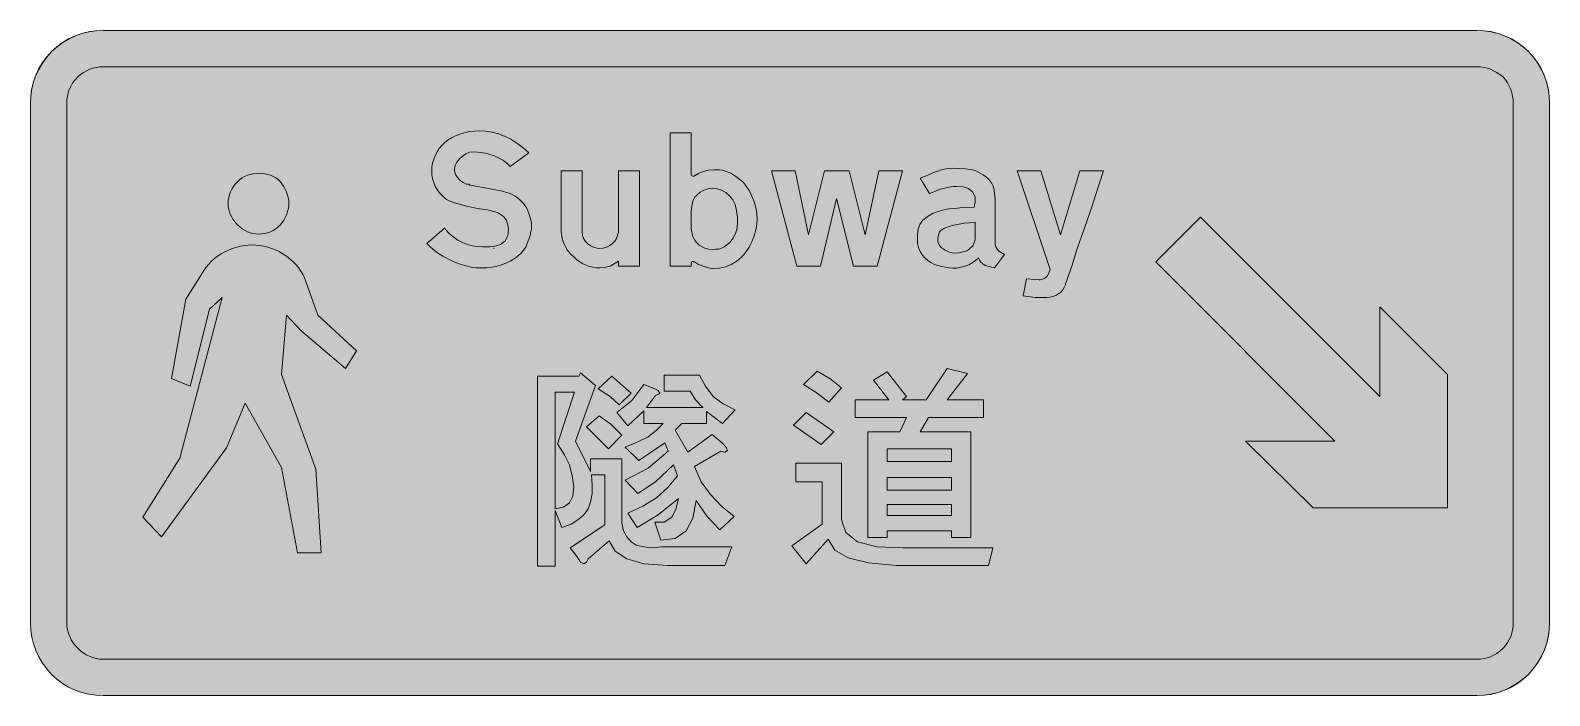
# Model space of a CAD drawing. Header units: metres. Extents: x 15 to 554, y 19 to 255.
import ezdxf

# ---------------------------------------------------------------- set-up
doc = ezdxf.new("R2010")
doc.units = ezdxf.units.M
for name, color, linetype, true_color in [('FILL_BLUE_0000FF', 7, 'Continuous', 0x0000ff), ('FILL_WHITE_FFFFFF', 7, 'Continuous', 0xffffff), ('STROKE_BLUE_0000FF', 7, 'Continuous', 0x0000ff), ('STROKE_WHITE_FFFFFF', 7, 'Continuous', 0xffffff)]:
    doc.layers.add(name, color=color, linetype=linetype, true_color=true_color)

msp = doc.modelspace()

# ---------------------------------------------------------------- hatches: boundary and pattern name
at = {"layer": 'FILL_BLUE_0000FF', "true_color": 0x0000ff}
h = msp.add_hatch(color=7, dxfattribs=at)
h.dxf.hatch_style = 1
h.paths.add_polyline_path([(39.11, 31.93), (37.89, 32.13), (36.68, 32.46), (35.51, 32.91), (34.38, 33.47), (33.3, 34.14), (32.29, 34.9), (31.35, 35.76), (30.49, 36.7), (29.73, 37.71), (29.06, 38.79), (28.5, 39.92), (28.05, 41.09), (27.72, 42.3), (27.52, 43.52), (27.45, 44.76), (27.45, 229.26), (27.51, 230.56), (27.67, 231.77), (27.96, 232.93), (28.35, 234.06), (28.86, 235.19), (29.51, 236.31), (30.33, 237.44), (31.35, 238.56), (32.3, 239.4), (33.35, 240.14), (34.46, 240.75), (35.63, 241.26), (36.82, 241.65), (38.02, 241.94), (39.2, 242.1), (40.35, 242.16), (528.15, 242.16), (529.45, 242.1), (530.66, 241.94), (531.82, 241.65), (532.95, 241.26), (534.08, 240.75), (535.2, 240.14), (537.45, 238.56), (538.29, 237.52), (539.03, 236.43), (539.64, 235.3), (540.15, 234.14), (540.54, 232.94), (540.83, 231.73), (540.99, 230.5), (541.05, 229.26), (541.05, 44.76), (540.99, 43.59), (540.83, 42.36), (540.54, 41.13), (540.15, 39.96), (539.64, 38.84), (539.02, 37.75), (538.29, 36.71), (537.45, 35.76), (536.33, 34.74), (535.2, 33.92), (534.08, 33.27), (532.95, 32.76), (531.82, 32.37), (530.66, 32.09), (529.45, 31.92), (528.15, 31.86), (40.35, 31.86), (39.11, 31.93)])
at = {"layer": 'FILL_WHITE_FFFFFF', "true_color": 0xffffff}
h = msp.add_hatch(color=7, dxfattribs=at)
h.dxf.hatch_style = 1
h.paths.add_polyline_path([(37.78, 19.09), (35.25, 19.46), (32.79, 20.07), (30.41, 20.91), (28.13, 21.98), (25.96, 23.26), (23.93, 24.76), (22.05, 26.46), (20.35, 28.43), (18.85, 30.5), (17.57, 32.67), (16.5, 34.94), (15.66, 37.28), (15.05, 39.71), (14.68, 42.2), (14.55, 44.76), (14.55, 229.26), (14.66, 231.69), (15, 234.06), (15.56, 236.43), (16.35, 238.86), (17.54, 241.23), (18.86, 243.44), (20.36, 245.53), (22.05, 247.56), (24.13, 249.29), (26.29, 250.86), (28.5, 252.2), (30.75, 253.26), (33.22, 254.05), (35.66, 254.61), (38.05, 254.95), (40.35, 255.06), (528.15, 255.06), (530.58, 254.95), (532.95, 254.61), (535.32, 254.05), (537.75, 253.26), (540.12, 252.2), (542.33, 250.86), (544.42, 249.29), (546.45, 247.56), (548.18, 245.53), (549.75, 243.44), (551.09, 241.23), (552.15, 238.86), (552.94, 236.43), (553.5, 234.06), (553.84, 231.69), (553.95, 229.26), (553.95, 44.76), (553.84, 42.46), (553.5, 40.07), (552.94, 37.63), (552.15, 35.16), (551.09, 32.91), (549.75, 30.7), (548.18, 28.54), (546.45, 26.46), (544.42, 24.77), (542.33, 23.27), (540.12, 21.95), (537.75, 20.76), (535.32, 19.97), (532.95, 19.41), (530.58, 19.07), (528.15, 18.96), (40.35, 18.96), (37.78, 19.09)])
h = msp.add_hatch(color=7, dxfattribs=at)
h.dxf.hatch_style = 1
h.paths.add_polyline_path([(183.65, 208), (182.24, 209.03), (180.75, 209.88), (179.21, 210.55), (177.66, 211.06), (176.13, 211.44), (173.25, 211.86), (171.77, 211.96), (170.44, 211.79), (169.16, 211.27), (167.85, 210.36), (166.75, 209.31), (165.83, 208.04), (165.48, 207.35), (165.23, 206.65), (165.12, 205.95), (165.15, 205.26), (165.53, 203.97), (166.2, 202.82), (167.09, 201.84), (168.15, 201.06), (168.86, 200.76), (169.35, 200.46), (170.25, 200.46), (170.55, 200.16), (170.85, 200.16), (181.65, 198.06), (184.95, 197.16), (186.71, 196.22), (187.52, 195.68), (188.25, 195.06), (189.66, 193.6), (190.76, 191.95), (191.58, 190.12), (192.15, 188.16), (192.45, 186.66), (192.45, 185.76), (192.45, 185.16), (192.45, 184.86), (192.45, 184.56), (192.45, 184.26), (192.15, 183.36), (192.11, 182.61), (191.85, 181.86), (190.95, 179.46), (190.4, 178.17), (189.68, 177.02), (188.84, 176.04), (187.95, 175.26), (186.63, 174.21), (185.17, 173.29), (183.59, 172.52), (181.91, 171.89), (180.17, 171.39), (178.37, 171.04), (176.56, 170.83), (174.75, 170.76), (172.87, 170.84), (171.03, 171.08), (169.25, 171.46), (167.51, 171.96), (165.82, 172.58), (164.16, 173.29), (160.95, 174.96), (159.43, 175.92), (157.99, 176.99), (156.6, 178.17), (155.25, 179.46), (161.55, 184.86), (163.05, 183.2), (164.63, 181.8), (166.27, 180.66), (167.96, 179.76), (169.7, 179.08), (171.46, 178.62), (173.25, 178.35), (175.05, 178.26), (176.41, 178.19), (177.76, 178.23), (179.07, 178.38), (180.3, 178.67), (181.42, 179.12), (182.39, 179.74), (183.18, 180.54), (183.75, 181.56), (184.03, 182.27), (184.21, 183.05), (184.27, 184.71), (184, 186.37), (183.45, 187.86), (182.68, 188.86), (181.74, 189.65), (180.67, 190.25), (179.48, 190.71), (176.87, 191.32), (174.15, 191.76), (173.85, 191.76), (169.39, 192.7), (167.23, 193.24), (165.15, 193.86), (163.24, 194.54), (162.32, 195.04), (161.55, 195.66), (160.58, 196.52), (159.71, 197.5), (158.94, 198.59), (158.29, 199.79), (157.76, 201.06), (157.37, 202.41), (157.13, 203.81), (157.05, 205.26), (157.13, 206.62), (157.37, 207.99), (157.76, 209.34), (158.29, 210.66), (158.94, 211.92), (159.71, 213.11), (160.58, 214.19), (161.55, 215.16), (162.85, 216.2), (164.27, 217.08), (165.78, 217.81), (167.36, 218.39), (168.98, 218.82), (170.62, 219.13), (172.25, 219.3), (173.85, 219.36), (176.19, 219.25), (178.47, 218.9), (180.72, 218.32), (182.92, 217.49), (185.11, 216.4), (187.27, 215.06), (189.41, 213.45), (191.55, 211.56), (184.95, 206.76), (183.65, 208)])
h = msp.add_hatch(color=7, dxfattribs=at)
h.dxf.hatch_style = 1
h.paths.add_polyline_path([(253.46, 204.96), (255.29, 205.4), (257.25, 205.56), (258.26, 205.62), (259.27, 205.56), (260.27, 205.41), (261.26, 205.15), (263.2, 204.34), (265.05, 203.16), (266.02, 202.54), (266.91, 201.83), (267.72, 201.03), (268.46, 200.16), (269.73, 198.27), (270.75, 196.26), (271.54, 194.24), (272.1, 192.21), (272.44, 190.19), (272.55, 188.16), (272.44, 186.26), (272.1, 184.22), (271.54, 182.13), (270.75, 180.06), (269.74, 178.1), (268.5, 176.27), (267.04, 174.62), (265.35, 173.16), (263.32, 171.98), (261.3, 171.14), (259.27, 170.63), (257.25, 170.46), (255.29, 170.79), (253.46, 171.32), (251.81, 172.02), (250.35, 172.86), (249.9, 172.97), (249.67, 172.99), (249.45, 172.86), (249.3, 172.67), (249.15, 172.26), (249.15, 171.36), (241.65, 171.36), (241.65, 218.76), (249.15, 218.76), (249.15, 204.06), (249.3, 203.65), (249.45, 203.46), (250.05, 203.16), (250.09, 203.42), (250.35, 203.46), (251.81, 204.29), (253.46, 204.96)])
h.paths.add_polyline_path([(259.91, 177.77), (260.85, 178.25), (261.75, 178.86), (262.99, 179.91), (264, 181.22), (264.79, 182.7), (265.35, 184.26), (265.64, 186.51), (265.61, 188.76), (265.31, 191.01), (264.75, 193.26), (263.92, 194.94), (262.8, 196.37), (261.46, 197.52), (259.95, 198.36), (258.38, 198.87), (256.8, 199.04), (255.23, 198.87), (253.65, 198.36), (252.37, 197.62), (251.25, 196.75), (250.36, 195.7), (249.75, 194.46), (249.34, 192.66), (249.15, 190.86), (249.15, 185.46), (249.19, 184.56), (249.45, 183.66), (249.49, 182.76), (249.75, 181.86), (250.31, 180.75), (251.06, 179.72), (251.99, 178.86), (253.05, 178.26), (254.22, 177.7), (255.45, 177.36), (256.68, 177.25), (257.85, 177.36), (258.92, 177.47), (259.91, 177.77)], flags=16)
h = msp.add_hatch(color=7, dxfattribs=at)
h.dxf.hatch_style = 1
h.paths.add_polyline_path([(215.51, 170.82), (214.28, 170.99), (213.07, 171.28), (211.87, 171.7), (210.71, 172.24), (209.58, 172.91), (208.49, 173.72), (207.45, 174.66), (206.41, 175.61), (205.52, 176.66), (204.79, 177.77), (204.19, 178.94), (203.71, 180.13), (203.36, 181.33), (202.95, 183.66), (202.95, 205.26), (210.45, 205.26), (210.45, 183.36), (210.57, 182.24), (210.94, 181.15), (211.59, 180.11), (212.55, 179.16), (213.5, 178.55), (214.54, 178.07), (215.63, 177.77), (216.75, 177.66), (217.92, 177.77), (219.11, 178.11), (220.25, 178.67), (221.25, 179.46), (222.04, 180.24), (222.64, 181.19), (223.06, 182.24), (223.35, 183.36), (223.35, 205.26), (230.85, 205.26), (230.85, 171.36), (223.35, 171.36), (223.35, 173.16), (220.35, 171.36), (218.55, 170.95), (216.75, 170.76), (215.51, 170.82)])
h = msp.add_hatch(color=7, dxfattribs=at)
h.dxf.hatch_style = 1
h.paths.add_polyline_path([(290.85, 182.46), (296.55, 205.26), (300.75, 205.26), (305.25, 205.26), (310.95, 182.46), (315.75, 205.26), (324.15, 205.26), (315.15, 171.36), (306.75, 171.36), (300.75, 195.36), (295.05, 171.36), (286.65, 171.36), (277.65, 205.26), (286.05, 205.26), (290.85, 182.46)])
h = msp.add_hatch(color=7, dxfattribs=at)
h.dxf.hatch_style = 1
h.paths.add_polyline_path([(353.55, 171.66), (352.71, 172.17), (352.01, 172.79), (351.48, 173.52), (351.15, 174.36), (350.15, 173.34), (348.98, 172.52), (347.69, 171.87), (346.35, 171.36), (344.95, 170.97), (343.5, 170.72), (342.05, 170.64), (340.65, 170.76), (337.99, 171.25), (336.73, 171.56), (335.55, 171.96), (334.3, 172.64), (333.23, 173.39), (332.26, 174.24), (331.35, 175.26), (330.52, 176.61), (329.89, 178), (329.54, 179.44), (329.49, 180.19), (329.55, 180.96), (329.49, 182.75), (329.78, 184.49), (330.39, 186.11), (331.35, 187.56), (332.48, 188.58), (333.64, 189.4), (334.85, 190.05), (336.15, 190.56), (338.4, 191.27), (340.65, 191.76), (342.6, 191.8), (344.55, 192.06), (349.65, 192.36), (349.95, 194.16), (349.95, 195.96), (349.05, 197.76), (348.32, 198.38), (347.51, 198.89), (346.65, 199.28), (345.75, 199.56), (343.5, 199.67), (342.38, 199.69), (341.25, 199.56), (337.65, 198.66), (333.75, 197.16), (330.45, 202.56), (332.06, 203.16), (333.45, 203.76), (335.25, 204.62), (337.05, 205.26), (338.4, 205.65), (339.75, 205.94), (341.1, 206.1), (342.45, 206.16), (344.47, 206.1), (346.46, 205.94), (348.4, 205.65), (350.25, 205.26), (352.87, 203.84), (354.05, 202.98), (355.05, 201.96), (355.84, 200.96), (356.4, 199.79), (356.74, 198.5), (356.85, 197.16), (357.11, 195.36), (357.15, 193.56), (357.15, 190.26), (357.15, 179.16), (357.19, 178.56), (357.45, 177.96), (357.9, 177.25), (358.35, 176.76), (360.45, 175.56), (356.85, 170.76), (353.55, 171.66)])
h.paths.add_polyline_path([(343.05, 176.01), (344.28, 176.12), (345.45, 176.46), (346.3, 176.57), (347.06, 176.87), (347.77, 177.35), (348.45, 177.96), (348.84, 178.23), (349.12, 178.56), (349.35, 179.16), (349.76, 180.06), (349.95, 180.96), (349.95, 186.96), (348, 186.7), (346.05, 186.66), (341.85, 185.76), (339.15, 184.86), (338.48, 184.57), (337.88, 184.15), (337.38, 183.55), (337.05, 182.76), (336.79, 181.41), (336.75, 180.06), (337.24, 178.9), (337.95, 177.96), (339.3, 177.1), (340.65, 176.46), (341.82, 176.12), (343.05, 176.01)], flags=16)
h = msp.add_hatch(color=7, dxfattribs=at)
h.dxf.hatch_style = 1
h.paths.add_polyline_path([(376.65, 170.16), (364.95, 205.26), (373.35, 205.26), (380.25, 182.46), (387.15, 205.26), (395.55, 205.26), (391.01, 191.35), (388.67, 184.46), (386.25, 177.66), (384.26, 171.36), (382.05, 165.06), (382.05, 164.76), (381.63, 163.79), (381.06, 162.92), (380.36, 162.15), (379.54, 161.5), (378.62, 160.97), (377.62, 160.58), (376.56, 160.34), (375.45, 160.26), (371.25, 160.26), (367.05, 160.86), (368.25, 166.86), (372.75, 166.56), (373.05, 166.56), (373.94, 166.72), (374.78, 167.16), (375.5, 167.83), (376.05, 168.66), (376.65, 170.16)])
h = msp.add_hatch(color=7, dxfattribs=at)
h.dxf.hatch_style = 1
h.paths.add_polyline_path([(106.29, 192.55), (106.13, 191.54), (105.52, 189.59), (104.58, 187.74), (103.35, 186.06), (102.53, 185.32), (101.67, 184.66), (100.75, 184.09), (99.79, 183.62), (98.78, 183.25), (97.74, 182.98), (96.66, 182.82), (95.55, 182.76), (94.54, 182.82), (93.53, 182.98), (92.54, 183.25), (91.58, 183.62), (89.73, 184.66), (88.05, 186.06), (86.65, 187.74), (85.61, 189.59), (85.24, 190.55), (84.97, 191.54), (84.81, 192.55), (84.75, 193.56), (84.81, 194.67), (84.97, 195.75), (85.24, 196.79), (85.61, 197.8), (86.08, 198.76), (86.65, 199.68), (87.31, 200.54), (88.05, 201.36), (88.86, 202.09), (89.73, 202.71), (90.63, 203.23), (91.58, 203.65), (93.53, 204.19), (95.55, 204.36), (97.74, 204.19), (98.78, 203.96), (99.79, 203.65), (100.75, 203.23), (101.67, 202.71), (102.53, 202.09), (103.35, 201.36), (104.58, 199.68), (105.52, 197.8), (106.13, 195.75), (106.29, 194.67), (106.35, 193.56), (106.29, 192.55)])
h = msp.add_hatch(color=7, dxfattribs=at)
h.dxf.hatch_style = 1
h.paths.add_polyline_path([(493.65, 156.96), (517.65, 132.96), (517.65, 85.56), (469.95, 85.56), (445.95, 109.26), (477.75, 109.26), (414.15, 172.86), (430.05, 188.76), (493.65, 125.16), (493.65, 156.96)])
h = msp.add_hatch(color=7, dxfattribs=at)
h.dxf.hatch_style = 1
h.paths.add_polyline_path([(103.65, 99.96), (90.75, 122.76), (84.15, 106.86), (61.05, 75.36), (54.45, 82.26), (67.65, 103.26), (82.65, 160.26), (78.15, 156.06), (71.25, 128.76), (64.65, 131.46), (69.75, 159.66), (75.45, 168.66), (76.17, 169.87), (76.97, 171.02), (77.85, 172.1), (78.82, 173.12), (79.88, 174.07), (81.02, 174.95), (82.24, 175.74), (83.55, 176.46), (86.3, 177.64), (89.1, 178.45), (91.9, 178.86), (93.29, 178.92), (94.65, 178.86), (97.52, 178.46), (100.27, 177.7), (101.61, 177.17), (102.92, 176.54), (104.2, 175.8), (105.45, 174.96), (107.75, 173.05), (108.77, 172.01), (109.69, 170.91), (110.51, 169.76), (111.23, 168.55), (111.84, 167.28), (112.35, 165.96), (116.55, 153.96), (130.35, 141.36), (126.45, 135.06), (110.55, 148.56), (105.45, 153.96), (103.65, 132.96), (115.95, 99.36), (117.75, 69.66), (109.35, 69.66), (103.65, 99.96)])
h = msp.add_hatch(color=7, dxfattribs=at)
h.dxf.hatch_style = 1
h.paths.add_polyline_path([(340.05, 135.06), (347.25, 133.26), (340.05, 123.96), (352.95, 123.96), (352.95, 117.66), (333.45, 117.66), (330.45, 112.56), (348.45, 112.56), (348.45, 75.06), (341.55, 75.06), (341.55, 77.46), (318.75, 77.46), (318.75, 75.06), (311.85, 75.06), (311.85, 112.56), (323.25, 112.56), (325.65, 117.66), (307.35, 117.66), (307.35, 123.96), (319.35, 123.96), (313.95, 130.86), (318.75, 133.86), (325.65, 125.16), (324.15, 123.96), (332.55, 123.96), (340.05, 135.06)])
h.paths.add_polyline_path([(318.75, 82.86), (341.55, 82.86), (341.55, 86.76), (318.75, 86.76), (318.75, 82.86)], flags=16)
h.paths.add_polyline_path([(318.75, 96.36), (318.75, 91.86), (341.55, 91.86), (341.55, 96.36), (318.75, 96.36)], flags=16)
h.paths.add_polyline_path([(341.55, 106.56), (318.75, 106.56), (318.75, 102.06), (341.55, 102.06), (341.55, 106.56)], flags=16)
h = msp.add_hatch(color=7, dxfattribs=at)
h.dxf.hatch_style = 1
h.paths.add_polyline_path([(209.25, 132.36), (209.85, 133.56), (215.25, 129.06), (208.05, 109.26), (213.45, 98.46), (213.45, 102.96), (224.55, 102.96), (224.55, 83.46), (224.55, 80.16), (225.15, 77.46), (226.35, 75.36), (227.85, 73.56), (229.65, 72.36), (232.35, 71.76), (235.05, 71.46), (238.65, 71.76), (263.55, 71.76), (261.15, 65.16), (240.75, 65.16), (232.35, 65.76), (226.35, 67.56), (222.15, 70.26), (220.05, 73.86), (212.55, 67.56), (211.95, 66.36), (211.05, 65.76), (209.85, 66.36), (208.65, 68.16), (206.25, 71.46), (218.55, 79.56), (218.55, 97.26), (213.75, 97.26), (214.05, 93.66), (214.05, 90.66), (213.45, 87.66), (212.55, 85.26), (211.05, 83.16), (208.95, 81.36), (206.55, 79.86), (203.25, 78.66), (200.85, 84.66), (200.85, 64.86), (194.55, 64.86), (194.55, 132.36), (209.25, 132.36)])
h.paths.add_polyline_path([(203.85, 85.86), (205.95, 87.36), (207.15, 89.76), (207.45, 93.06), (206.85, 96.96), (205.95, 100.86), (204.15, 104.46), (201.75, 108.36), (207.75, 126.66), (200.85, 126.66), (200.85, 85.26), (203.85, 85.86)], flags=16)
h = msp.add_hatch(color=7, dxfattribs=at)
h.dxf.hatch_style = 1
h.paths.add_polyline_path([(220.35, 125.16), (216.15, 127.86), (220.95, 132.36), (227.85, 126.36), (223.65, 122.16), (220.35, 125.16)])
h = msp.add_hatch(color=7, dxfattribs=at)
h.dxf.hatch_style = 1
h.paths.add_polyline_path([(228.15, 123.66), (232.35, 129.36), (236.25, 127.86), (237.45, 127.26), (238.05, 126.36), (237.75, 126.06), (236.55, 125.46), (233.25, 121.26), (253.35, 121.26), (250.65, 123.96), (248.85, 126.96), (239.55, 126.96), (239.55, 132.66), (252.15, 132.66), (254.25, 128.76), (256.95, 125.16), (260.55, 122.46), (264.75, 120.36), (260.25, 115.56), (254.55, 119.76), (254.55, 115.56), (245.85, 115.56), (243.45, 113.16), (247.95, 105.36), (256.65, 111.66), (260.55, 108.36), (261.75, 106.86), (262.05, 105.96), (261.15, 105.36), (259.65, 105.66), (250.35, 100.26), (252.75, 94.86), (256.05, 90.36), (259.95, 86.16), (264.45, 82.56), (259.35, 77.76), (254.85, 82.56), (250.95, 88.26), (249.75, 81.96), (247.35, 77.46), (243.45, 74.76), (238.35, 74.16), (236.25, 80.46), (239.55, 80.46), (242.25, 82.26), (243.75, 84.96), (244.65, 88.86), (237.45, 83.16), (229.95, 78.66), (226.65, 83.76), (232.05, 86.16), (236.85, 89.16), (240.75, 92.76), (244.35, 96.96), (242.85, 100.86), (236.55, 94.86), (230.25, 90.66), (225.75, 95.46), (233.85, 99.66), (241.05, 105.66), (239.85, 108.66), (230.55, 102.36), (225.75, 107.16), (229.95, 108.96), (233.85, 110.76), (236.85, 113.16), (239.25, 115.56), (232.35, 115.56), (232.35, 120.06), (226.65, 114.66), (222.75, 119.46), (228.15, 123.66)])
h = msp.add_hatch(color=7, dxfattribs=at)
h.dxf.hatch_style = 1
h.paths.add_polyline_path([(298.35, 131.46), (302.55, 128.16), (298.05, 123.06), (293.85, 126.36), (289.05, 129.36), (293.85, 134.16), (298.35, 131.46)])
h = msp.add_hatch(color=7, dxfattribs=at)
h.dxf.hatch_style = 1
h.paths.add_polyline_path([(299.85, 112.56), (295.35, 108.06), (285.45, 114.96), (289.95, 119.46), (299.85, 112.56)])
h = msp.add_hatch(color=7, dxfattribs=at)
h.dxf.hatch_style = 1
h.paths.add_polyline_path([(211.95, 114.36), (216.45, 118.26), (220.65, 115.26), (224.55, 111.36), (219.75, 106.56), (211.95, 114.36)])
h = msp.add_hatch(color=7, dxfattribs=at)
h.dxf.hatch_style = 1
h.paths.add_polyline_path([(302.55, 101.46), (302.55, 81.36), (304.05, 76.86), (308.25, 73.56), (315.15, 71.76), (324.45, 71.46), (356.25, 71.46), (354.75, 65.16), (322.05, 65.16), (312.15, 66.06), (304.95, 67.86), (300.15, 70.56), (297.75, 74.46), (289.95, 65.76), (284.85, 72.06), (295.65, 79.86), (295.65, 94.86), (286.35, 94.86), (286.35, 101.46), (302.55, 101.46)])

# ---------------------------------------------------------------- linework, layer by layer
at = {"layer": 'FILL_BLUE_0000FF', "lineweight": 0, "true_color": 0x0000ff}
msp.add_lwpolyline([(39.11, 31.93), (37.89, 32.13), (36.68, 32.46), (35.51, 32.91), (34.38, 33.47), (33.3, 34.14), (32.29, 34.9), (31.35, 35.76), (30.49, 36.7), (29.73, 37.71), (29.06, 38.79), (28.5, 39.92), (28.05, 41.09), (27.72, 42.3), (27.52, 43.52), (27.45, 44.76), (27.45, 229.26), (27.51, 230.56), (27.67, 231.77), (27.96, 232.93), (28.35, 234.06), (28.86, 235.19), (29.51, 236.31), (30.33, 237.44), (31.35, 238.56), (32.3, 239.4), (33.35, 240.14), (34.46, 240.75), (35.63, 241.26), (36.82, 241.65), (38.02, 241.94), (39.2, 242.1), (40.35, 242.16), (528.15, 242.16), (529.45, 242.1), (530.66, 241.94), (531.82, 241.65), (532.95, 241.26), (534.08, 240.75), (535.2, 240.14), (537.45, 238.56), (538.29, 237.52), (539.03, 236.43), (539.64, 235.3), (540.15, 234.14), (540.54, 232.94), (540.83, 231.73), (540.99, 230.5), (541.05, 229.26), (541.05, 44.76), (540.99, 43.59), (540.83, 42.36), (540.54, 41.13), (540.15, 39.96), (539.64, 38.84), (539.02, 37.75), (538.29, 36.71), (537.45, 35.76), (536.33, 34.74), (535.2, 33.92), (534.08, 33.27), (532.95, 32.76), (531.82, 32.37), (530.66, 32.09), (529.45, 31.92), (528.15, 31.86), (40.35, 31.86)], close=True, dxfattribs=at)
at = {"layer": 'FILL_WHITE_FFFFFF', "lineweight": 0, "true_color": 0xffffff}
for points in [[(37.78, 19.09), (35.25, 19.46), (32.79, 20.07), (30.41, 20.91), (28.13, 21.98), (25.96, 23.26), (23.93, 24.76), (22.05, 26.46), (20.35, 28.43), (18.85, 30.5), (17.57, 32.67), (16.5, 34.94), (15.66, 37.28), (15.05, 39.71), (14.68, 42.2), (14.55, 44.76), (14.55, 229.26), (14.66, 231.69), (15, 234.06), (15.56, 236.43), (16.35, 238.86), (17.54, 241.23), (18.86, 243.44), (20.36, 245.53), (22.05, 247.56), (24.13, 249.29), (26.29, 250.86), (28.5, 252.2), (30.75, 253.26), (33.22, 254.05), (35.66, 254.61), (38.05, 254.95), (40.35, 255.06), (528.15, 255.06), (530.58, 254.95), (532.95, 254.61), (535.32, 254.05), (537.75, 253.26), (540.12, 252.2), (542.33, 250.86), (544.42, 249.29), (546.45, 247.56), (548.18, 245.53), (549.75, 243.44), (551.09, 241.23), (552.15, 238.86), (552.94, 236.43), (553.5, 234.06), (553.84, 231.69), (553.95, 229.26), (553.95, 44.76), (553.84, 42.46), (553.5, 40.07), (552.94, 37.63), (552.15, 35.16), (551.09, 32.91), (549.75, 30.7), (548.18, 28.54), (546.45, 26.46), (544.42, 24.77), (542.33, 23.27), (540.12, 21.95), (537.75, 20.76), (535.32, 19.97), (532.95, 19.41), (530.58, 19.07), (528.15, 18.96), (40.35, 18.96)], [(183.65, 208), (182.24, 209.03), (180.75, 209.88), (179.21, 210.55), (177.66, 211.06), (176.13, 211.44), (173.25, 211.86), (171.77, 211.96), (170.44, 211.79), (169.16, 211.27), (167.85, 210.36), (166.75, 209.31), (165.83, 208.04), (165.48, 207.35), (165.23, 206.65), (165.12, 205.95), (165.15, 205.26), (165.53, 203.97), (166.2, 202.82), (167.09, 201.84), (168.15, 201.06), (168.86, 200.76), (169.35, 200.46), (170.25, 200.46), (170.55, 200.16), (170.85, 200.16), (181.65, 198.06), (184.95, 197.16), (186.71, 196.22), (187.52, 195.68), (188.25, 195.06), (189.66, 193.6), (190.76, 191.95), (191.58, 190.12), (192.15, 188.16), (192.45, 186.66), (192.45, 185.76), (192.45, 185.16), (192.45, 184.86), (192.45, 184.56), (192.45, 184.26), (192.15, 183.36), (192.11, 182.61), (191.85, 181.86), (190.95, 179.46), (190.4, 178.17), (189.68, 177.02), (188.84, 176.04), (187.95, 175.26), (186.63, 174.21), (185.17, 173.29), (183.59, 172.52), (181.91, 171.89), (180.17, 171.39), (178.37, 171.04), (176.56, 170.83), (174.75, 170.76), (172.87, 170.84), (171.03, 171.08), (169.25, 171.46), (167.51, 171.96), (165.82, 172.58), (164.16, 173.29), (160.95, 174.96), (159.43, 175.92), (157.99, 176.99), (156.6, 178.17), (155.25, 179.46), (161.55, 184.86), (163.05, 183.2), (164.63, 181.8), (166.27, 180.66), (167.96, 179.76), (169.7, 179.08), (171.46, 178.62), (173.25, 178.35), (175.05, 178.26), (176.41, 178.19), (177.76, 178.23), (179.07, 178.38), (180.3, 178.67), (181.42, 179.12), (182.39, 179.74), (183.18, 180.54), (183.75, 181.56), (184.03, 182.27), (184.21, 183.05), (184.27, 184.71), (184, 186.37), (183.45, 187.86), (182.68, 188.86), (181.74, 189.65), (180.67, 190.25), (179.48, 190.71), (176.87, 191.32), (174.15, 191.76), (173.85, 191.76), (169.39, 192.7), (167.23, 193.24), (165.15, 193.86), (163.24, 194.54), (162.32, 195.04), (161.55, 195.66), (160.58, 196.52), (159.71, 197.5), (158.94, 198.59), (158.29, 199.79), (157.76, 201.06), (157.37, 202.41), (157.13, 203.81), (157.05, 205.26), (157.13, 206.62), (157.37, 207.99), (157.76, 209.34), (158.29, 210.66), (158.94, 211.92), (159.71, 213.11), (160.58, 214.19), (161.55, 215.16), (162.85, 216.2), (164.27, 217.08), (165.78, 217.81), (167.36, 218.39), (168.98, 218.82), (170.62, 219.13), (172.25, 219.3), (173.85, 219.36), (176.19, 219.25), (178.47, 218.9), (180.72, 218.32), (182.92, 217.49), (185.11, 216.4), (187.27, 215.06), (189.41, 213.45), (191.55, 211.56), (184.95, 206.76)], [(253.46, 204.96), (255.29, 205.4), (257.25, 205.56), (258.26, 205.62), (259.27, 205.56), (260.27, 205.41), (261.26, 205.15), (263.2, 204.34), (265.05, 203.16), (266.02, 202.54), (266.91, 201.83), (267.72, 201.03), (268.46, 200.16), (269.73, 198.27), (270.75, 196.26), (271.54, 194.24), (272.1, 192.21), (272.44, 190.19), (272.55, 188.16), (272.44, 186.26), (272.1, 184.22), (271.54, 182.13), (270.75, 180.06), (269.74, 178.1), (268.5, 176.27), (267.04, 174.62), (265.35, 173.16), (263.32, 171.98), (261.3, 171.14), (259.27, 170.63), (257.25, 170.46), (255.29, 170.79), (253.46, 171.32), (251.81, 172.02), (250.35, 172.86), (249.9, 172.97), (249.67, 172.99), (249.45, 172.86), (249.3, 172.67), (249.15, 172.26), (249.15, 171.36), (241.65, 171.36), (241.65, 218.76), (249.15, 218.76), (249.15, 204.06), (249.3, 203.65), (249.45, 203.46), (250.05, 203.16), (250.09, 203.42), (250.35, 203.46), (251.81, 204.29)], [(215.51, 170.82), (214.28, 170.99), (213.07, 171.28), (211.87, 171.7), (210.71, 172.24), (209.58, 172.91), (208.49, 173.72), (207.45, 174.66), (206.41, 175.61), (205.52, 176.66), (204.79, 177.77), (204.19, 178.94), (203.71, 180.13), (203.36, 181.33), (202.95, 183.66), (202.95, 205.26), (210.45, 205.26), (210.45, 183.36), (210.57, 182.24), (210.94, 181.15), (211.59, 180.11), (212.55, 179.16), (213.5, 178.55), (214.54, 178.07), (215.63, 177.77), (216.75, 177.66), (217.92, 177.77), (219.11, 178.11), (220.25, 178.67), (221.25, 179.46), (222.04, 180.24), (222.64, 181.19), (223.06, 182.24), (223.35, 183.36), (223.35, 205.26), (230.85, 205.26), (230.85, 171.36), (223.35, 171.36), (223.35, 173.16), (220.35, 171.36), (218.55, 170.95), (216.75, 170.76)], [(290.85, 182.46), (296.55, 205.26), (300.75, 205.26), (305.25, 205.26), (310.95, 182.46), (315.75, 205.26), (324.15, 205.26), (315.15, 171.36), (306.75, 171.36), (300.75, 195.36), (295.05, 171.36), (286.65, 171.36), (277.65, 205.26), (286.05, 205.26)], [(353.55, 171.66), (352.71, 172.17), (352.01, 172.79), (351.48, 173.52), (351.15, 174.36), (350.15, 173.34), (348.98, 172.52), (347.69, 171.87), (346.35, 171.36), (344.95, 170.97), (343.5, 170.72), (342.05, 170.64), (340.65, 170.76), (337.99, 171.25), (336.73, 171.56), (335.55, 171.96), (334.3, 172.64), (333.23, 173.39), (332.26, 174.24), (331.35, 175.26), (330.52, 176.61), (329.89, 178), (329.54, 179.44), (329.49, 180.19), (329.55, 180.96), (329.49, 182.75), (329.78, 184.49), (330.39, 186.11), (331.35, 187.56), (332.48, 188.58), (333.64, 189.4), (334.85, 190.05), (336.15, 190.56), (338.4, 191.27), (340.65, 191.76), (342.6, 191.8), (344.55, 192.06), (349.65, 192.36), (349.95, 194.16), (349.95, 195.96), (349.05, 197.76), (348.32, 198.38), (347.51, 198.89), (346.65, 199.28), (345.75, 199.56), (343.5, 199.67), (342.38, 199.69), (341.25, 199.56), (337.65, 198.66), (333.75, 197.16), (330.45, 202.56), (332.06, 203.16), (333.45, 203.76), (335.25, 204.62), (337.05, 205.26), (338.4, 205.65), (339.75, 205.94), (341.1, 206.1), (342.45, 206.16), (344.47, 206.1), (346.46, 205.94), (348.4, 205.65), (350.25, 205.26), (352.87, 203.84), (354.05, 202.98), (355.05, 201.96), (355.84, 200.96), (356.4, 199.79), (356.74, 198.5), (356.85, 197.16), (357.11, 195.36), (357.15, 193.56), (357.15, 190.26), (357.15, 179.16), (357.19, 178.56), (357.45, 177.96), (357.9, 177.25), (358.35, 176.76), (360.45, 175.56), (356.85, 170.76)], [(376.65, 170.16), (364.95, 205.26), (373.35, 205.26), (380.25, 182.46), (387.15, 205.26), (395.55, 205.26), (391.01, 191.35), (388.67, 184.46), (386.25, 177.66), (384.26, 171.36), (382.05, 165.06), (382.05, 164.76), (381.63, 163.79), (381.06, 162.92), (380.36, 162.15), (379.54, 161.5), (378.62, 160.97), (377.62, 160.58), (376.56, 160.34), (375.45, 160.26), (371.25, 160.26), (367.05, 160.86), (368.25, 166.86), (372.75, 166.56), (373.05, 166.56), (373.94, 166.72), (374.78, 167.16), (375.5, 167.83), (376.05, 168.66)], [(106.29, 192.55), (106.13, 191.54), (105.52, 189.59), (104.58, 187.74), (103.35, 186.06), (102.53, 185.32), (101.67, 184.66), (100.75, 184.09), (99.79, 183.62), (98.78, 183.25), (97.74, 182.98), (96.66, 182.82), (95.55, 182.76), (94.54, 182.82), (93.53, 182.98), (92.54, 183.25), (91.58, 183.62), (89.73, 184.66), (88.05, 186.06), (86.65, 187.74), (85.61, 189.59), (85.24, 190.55), (84.97, 191.54), (84.81, 192.55), (84.75, 193.56), (84.81, 194.67), (84.97, 195.75), (85.24, 196.79), (85.61, 197.8), (86.08, 198.76), (86.65, 199.68), (87.31, 200.54), (88.05, 201.36), (88.86, 202.09), (89.73, 202.71), (90.63, 203.23), (91.58, 203.65), (93.53, 204.19), (95.55, 204.36), (97.74, 204.19), (98.78, 203.96), (99.79, 203.65), (100.75, 203.23), (101.67, 202.71), (102.53, 202.09), (103.35, 201.36), (104.58, 199.68), (105.52, 197.8), (106.13, 195.75), (106.29, 194.67), (106.35, 193.56)], [(259.91, 177.77), (260.85, 178.25), (261.75, 178.86), (262.99, 179.91), (264, 181.22), (264.79, 182.7), (265.35, 184.26), (265.64, 186.51), (265.61, 188.76), (265.31, 191.01), (264.75, 193.26), (263.92, 194.94), (262.8, 196.37), (261.46, 197.52), (259.95, 198.36), (258.38, 198.87), (256.8, 199.04), (255.23, 198.87), (253.65, 198.36), (252.37, 197.62), (251.25, 196.75), (250.36, 195.7), (249.75, 194.46), (249.34, 192.66), (249.15, 190.86), (249.15, 185.46), (249.19, 184.56), (249.45, 183.66), (249.49, 182.76), (249.75, 181.86), (250.31, 180.75), (251.06, 179.72), (251.99, 178.86), (253.05, 178.26), (254.22, 177.7), (255.45, 177.36), (256.68, 177.25), (257.85, 177.36), (258.92, 177.47)], [(343.05, 176.01), (344.28, 176.12), (345.45, 176.46), (346.3, 176.57), (347.06, 176.87), (347.77, 177.35), (348.45, 177.96), (348.84, 178.23), (349.12, 178.56), (349.35, 179.16), (349.76, 180.06), (349.95, 180.96), (349.95, 186.96), (348, 186.7), (346.05, 186.66), (341.85, 185.76), (339.15, 184.86), (338.48, 184.57), (337.88, 184.15), (337.38, 183.55), (337.05, 182.76), (336.79, 181.41), (336.75, 180.06), (337.24, 178.9), (337.95, 177.96), (339.3, 177.1), (340.65, 176.46), (341.82, 176.12)], [(493.65, 156.96), (517.65, 132.96), (517.65, 85.56), (469.95, 85.56), (445.95, 109.26), (477.75, 109.26), (414.15, 172.86), (430.05, 188.76), (493.65, 125.16)], [(103.65, 99.96), (90.75, 122.76), (84.15, 106.86), (61.05, 75.36), (54.45, 82.26), (67.65, 103.26), (82.65, 160.26), (78.15, 156.06), (71.25, 128.76), (64.65, 131.46), (69.75, 159.66), (75.45, 168.66), (76.17, 169.87), (76.97, 171.02), (77.85, 172.1), (78.82, 173.12), (79.88, 174.07), (81.02, 174.95), (82.24, 175.74), (83.55, 176.46), (86.3, 177.64), (89.1, 178.45), (91.9, 178.86), (93.29, 178.92), (94.65, 178.86), (97.52, 178.46), (100.27, 177.7), (101.61, 177.17), (102.92, 176.54), (104.2, 175.8), (105.45, 174.96), (107.75, 173.05), (108.77, 172.01), (109.69, 170.91), (110.51, 169.76), (111.23, 168.55), (111.84, 167.28), (112.35, 165.96), (116.55, 153.96), (130.35, 141.36), (126.45, 135.06), (110.55, 148.56), (105.45, 153.96), (103.65, 132.96), (115.95, 99.36), (117.75, 69.66), (109.35, 69.66)], [(340.05, 135.06), (347.25, 133.26), (340.05, 123.96), (352.95, 123.96), (352.95, 117.66), (333.45, 117.66), (330.45, 112.56), (348.45, 112.56), (348.45, 75.06), (341.55, 75.06), (341.55, 77.46), (318.75, 77.46), (318.75, 75.06), (311.85, 75.06), (311.85, 112.56), (323.25, 112.56), (325.65, 117.66), (307.35, 117.66), (307.35, 123.96), (319.35, 123.96), (313.95, 130.86), (318.75, 133.86), (325.65, 125.16), (324.15, 123.96), (332.55, 123.96)], [(209.25, 132.36), (209.85, 133.56), (215.25, 129.06), (208.05, 109.26), (213.45, 98.46), (213.45, 102.96), (224.55, 102.96), (224.55, 83.46), (224.55, 80.16), (225.15, 77.46), (226.35, 75.36), (227.85, 73.56), (229.65, 72.36), (232.35, 71.76), (235.05, 71.46), (238.65, 71.76), (263.55, 71.76), (261.15, 65.16), (240.75, 65.16), (232.35, 65.76), (226.35, 67.56), (222.15, 70.26), (220.05, 73.86), (212.55, 67.56), (211.95, 66.36), (211.05, 65.76), (209.85, 66.36), (208.65, 68.16), (206.25, 71.46), (218.55, 79.56), (218.55, 97.26), (213.75, 97.26), (214.05, 93.66), (214.05, 90.66), (213.45, 87.66), (212.55, 85.26), (211.05, 83.16), (208.95, 81.36), (206.55, 79.86), (203.25, 78.66), (200.85, 84.66), (200.85, 64.86), (194.55, 64.86), (194.55, 132.36)], [(220.35, 125.16), (216.15, 127.86), (220.95, 132.36), (227.85, 126.36), (223.65, 122.16)], [(228.15, 123.66), (232.35, 129.36), (236.25, 127.86), (237.45, 127.26), (238.05, 126.36), (237.75, 126.06), (236.55, 125.46), (233.25, 121.26), (253.35, 121.26), (250.65, 123.96), (248.85, 126.96), (239.55, 126.96), (239.55, 132.66), (252.15, 132.66), (254.25, 128.76), (256.95, 125.16), (260.55, 122.46), (264.75, 120.36), (260.25, 115.56), (254.55, 119.76), (254.55, 115.56), (245.85, 115.56), (243.45, 113.16), (247.95, 105.36), (256.65, 111.66), (260.55, 108.36), (261.75, 106.86), (262.05, 105.96), (261.15, 105.36), (259.65, 105.66), (250.35, 100.26), (252.75, 94.86), (256.05, 90.36), (259.95, 86.16), (264.45, 82.56), (259.35, 77.76), (254.85, 82.56), (250.95, 88.26), (249.75, 81.96), (247.35, 77.46), (243.45, 74.76), (238.35, 74.16), (236.25, 80.46), (239.55, 80.46), (242.25, 82.26), (243.75, 84.96), (244.65, 88.86), (237.45, 83.16), (229.95, 78.66), (226.65, 83.76), (232.05, 86.16), (236.85, 89.16), (240.75, 92.76), (244.35, 96.96), (242.85, 100.86), (236.55, 94.86), (230.25, 90.66), (225.75, 95.46), (233.85, 99.66), (241.05, 105.66), (239.85, 108.66), (230.55, 102.36), (225.75, 107.16), (229.95, 108.96), (233.85, 110.76), (236.85, 113.16), (239.25, 115.56), (232.35, 115.56), (232.35, 120.06), (226.65, 114.66), (222.75, 119.46)], [(298.35, 131.46), (302.55, 128.16), (298.05, 123.06), (293.85, 126.36), (289.05, 129.36), (293.85, 134.16)], [(203.85, 85.86), (205.95, 87.36), (207.15, 89.76), (207.45, 93.06), (206.85, 96.96), (205.95, 100.86), (204.15, 104.46), (201.75, 108.36), (207.75, 126.66), (200.85, 126.66), (200.85, 85.26)], [(299.85, 112.56), (295.35, 108.06), (285.45, 114.96), (289.95, 119.46)], [(211.95, 114.36), (216.45, 118.26), (220.65, 115.26), (224.55, 111.36), (219.75, 106.56)], [(341.55, 106.56), (318.75, 106.56), (318.75, 102.06), (341.55, 102.06)], [(302.55, 101.46), (302.55, 81.36), (304.05, 76.86), (308.25, 73.56), (315.15, 71.76), (324.45, 71.46), (356.25, 71.46), (354.75, 65.16), (322.05, 65.16), (312.15, 66.06), (304.95, 67.86), (300.15, 70.56), (297.75, 74.46), (289.95, 65.76), (284.85, 72.06), (295.65, 79.86), (295.65, 94.86), (286.35, 94.86), (286.35, 101.46)], [(318.75, 96.36), (318.75, 91.86), (341.55, 91.86), (341.55, 96.36)], [(318.75, 82.86), (341.55, 82.86), (341.55, 86.76), (318.75, 86.76)]]:
    msp.add_lwpolyline(points, close=True, dxfattribs=at)
at = {"layer": 'STROKE_BLUE_0000FF', "lineweight": 0, "true_color": 0x0000ff}
msp.add_lwpolyline([(553.95, 44.76), (553.95, 229.26), (553.82, 231.83), (553.45, 234.36), (552.84, 236.82), (552, 239.2), (550.93, 241.48), (549.65, 243.65), (548.15, 245.68), (546.45, 247.56), (544.57, 249.26), (542.54, 250.76), (540.37, 252.04), (538.09, 253.11), (535.71, 253.95), (533.25, 254.56), (530.72, 254.93), (528.15, 255.06), (40.35, 255.06), (37.78, 254.93), (35.25, 254.56), (32.79, 253.95), (30.41, 253.11), (28.13, 252.04), (25.96, 250.76), (23.93, 249.26), (22.05, 247.56), (20.35, 245.68), (18.85, 243.65), (17.57, 241.48), (16.5, 239.2), (15.66, 236.82), (15.05, 234.36), (14.68, 231.83), (14.55, 229.26), (14.55, 44.76), (14.68, 42.2), (15.05, 39.71), (15.66, 37.28), (16.5, 34.94), (17.57, 32.67), (18.85, 30.5), (20.35, 28.43), (22.05, 26.46), (23.93, 24.76), (25.96, 23.26), (28.13, 21.98), (30.41, 20.91), (32.79, 20.07), (35.25, 19.46), (37.78, 19.09), (40.35, 18.96), (528.15, 18.96), (530.72, 19.09), (533.25, 19.46), (535.71, 20.07), (538.09, 20.91), (540.37, 21.98), (542.54, 23.26), (544.57, 24.76), (546.45, 26.46), (548.15, 28.43), (549.65, 30.5), (550.93, 32.67), (552, 34.94), (552.84, 37.28), (553.45, 39.71), (553.82, 42.2), (553.95, 44.76)], dxfattribs=at)
at = {"layer": 'STROKE_WHITE_FFFFFF', "lineweight": 0, "true_color": 0xffffff}
msp.add_lwpolyline([(178.95, 177.66), (179.25, 177.66)], dxfattribs=at)

doc.saveas('drawing.dxf')
